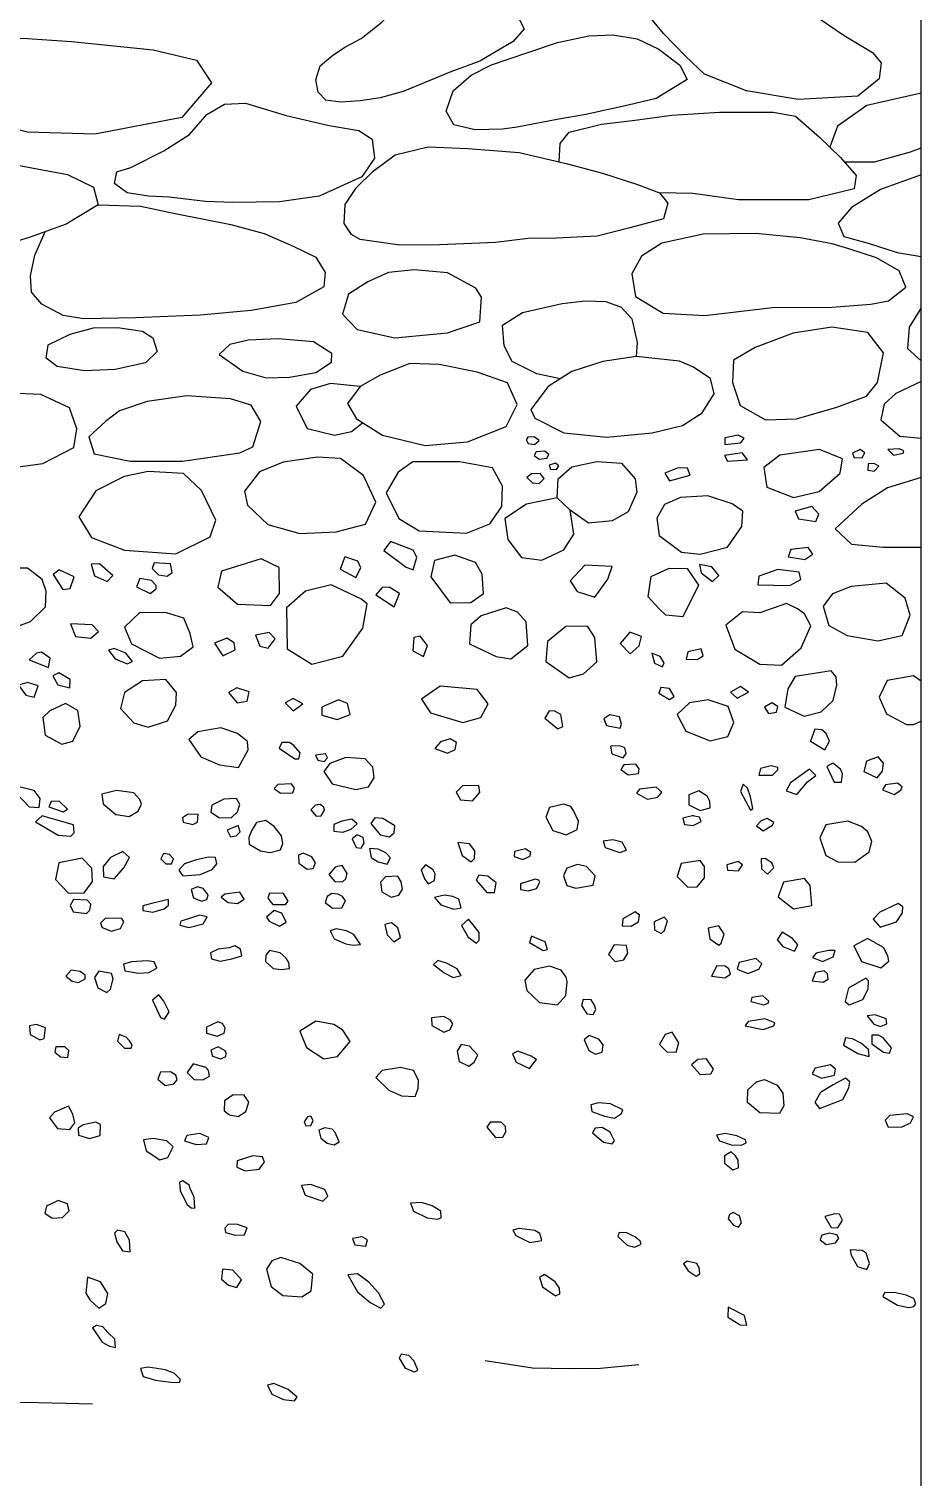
# Model space of a CAD drawing. Header units: millimetres. Extents: x 39 to 1913, y -1214 to 273.
# Drawn here: x 1506 to 1537.4, y 153.3 to 204.4 of the extents above; entities that cross this region are included whole.
import ezdxf

# ---------------------------------------------------------------- set-up
doc = ezdxf.new("R2010")
doc.units = ezdxf.units.MM

msp = doc.modelspace()

# ---------------------------------------------------------------- linework, layer by layer
at = {"color": 252}
for points in [[(1462.43, 262.8), (1462.43, 37.8), (1537.43, 37.8), (1537.43, 262.8)], [(1531.241, 205.999), (1532.144, 205.715), (1533.582, 204.946), (1534.719, 204.177), (1535.722, 203.575), (1536.023, 203.207), (1535.956, 202.639), (1535.204, 202.037), (1533.097, 201.92), (1531.274, 202.221), (1529.786, 202.806), (1529.117, 203.441), (1528.348, 204.244), (1527.73, 204.979), (1527.412, 205.681), (1527.763, 206.149), (1528.716, 206.3), (1529.987, 206.099), (1530.539, 206.032), (1531.241, 205.999)], [(1517.675, 204.065), (1518.405, 204.638), (1519.228, 205.441), (1520.177, 205.743), (1521.668, 205.503), (1522.512, 205.295), (1523.148, 204.961), (1523.429, 204.409), (1523.043, 203.961), (1521.866, 203.263), (1520.844, 202.888), (1519.896, 202.502), (1519.155, 202.2), (1518.342, 201.971), (1517.644, 201.867), (1516.956, 201.825), (1516.435, 201.898), (1516.154, 202.179), (1516.081, 202.607), (1516.226, 203.107), (1516.675, 203.482), (1517.123, 203.773), (1517.675, 204.065)], [(1503.324, 203.751), (1505.732, 204.083), (1507.46, 203.967), (1510.334, 203.668), (1511.862, 203.303), (1512.394, 202.506), (1511.347, 201.277), (1508.274, 200.696), (1505.899, 200.762), (1504.038, 201.227), (1502.643, 201.974), (1502.294, 202.738), (1502.46, 203.369), (1503.324, 203.751)], [(1522.663, 200.868), (1521.694, 200.851), (1520.941, 201.018), (1520.674, 201.503), (1520.925, 202.221), (1521.56, 202.773), (1522.279, 203.141), (1523.516, 203.558), (1524.603, 203.926), (1525.707, 204.16), (1526.559, 204.194), (1527.412, 204.06), (1528.181, 203.692), (1528.917, 203.124), (1529.184, 202.622), (1528.081, 201.954), (1527.094, 201.72), (1525.606, 201.386), (1524.653, 201.219), (1523.182, 200.934), (1522.663, 200.868)], [(1509.551, 199.518), (1510.717, 200.101), (1511.617, 200.684), (1512.233, 201.383), (1512.849, 201.749), (1513.598, 201.782), (1515.031, 201.349), (1516.546, 201), (1517.596, 200.817), (1518.062, 200.517), (1518.145, 199.851), (1517.696, 199.185), (1516.197, 198.503), (1514.798, 198.303), (1513.149, 198.286), (1512.183, 198.319), (1510.9, 198.469), (1510.168, 198.503), (1509.418, 198.619), (1508.968, 198.952), (1509.052, 199.368), (1509.551, 199.518)], [(1537.43, 202.136), (1535.523, 201.7), (1534.482, 200.978), (1534.213, 200.232)], [(1524.663, 199.72), (1524.696, 200.358), (1525.015, 200.76), (1526.156, 201.046), (1527.247, 201.18), (1528.641, 201.364), (1530.319, 201.465), (1532.216, 201.465), (1533.005, 201.331), (1533.844, 200.592), (1534.583, 199.871), (1535.137, 199.233), (1535.07, 198.763), (1533.475, 198.378), (1530.991, 198.378), (1529.379, 198.596), (1528.198, 198.628)], [(1518.873, 199.969), (1520.038, 200.249), (1521.443, 200.182), (1523.249, 200.049), (1524.904, 199.664), (1526.191, 199.313), (1527.429, 198.912), (1528.198, 198.628), (1528.499, 198.26), (1528.348, 197.709), (1527.161, 197.391), (1526.008, 197.09), (1524.57, 197.023), (1523.566, 197.007), (1522.413, 196.873), (1520.44, 196.789), (1519.035, 196.773), (1517.647, 196.973), (1517.33, 197.157), (1517.079, 197.541), (1517.112, 198.21), (1517.514, 198.812), (1518.099, 199.384), (1518.873, 199.969)], [(1534.712, 199.722), (1535.784, 199.721), (1537.057, 200.068), (1537.43, 200.205)], [(1503.867, 196.573), (1502.368, 196.557), (1501.602, 196.69), (1501.502, 197.339), (1501.802, 198.371), (1502.784, 199.354), (1503.867, 199.72), (1505.366, 199.637), (1507.314, 199.27), (1508.23, 198.821), (1508.397, 198.205), (1507.264, 197.522), (1505.999, 197.056), (1504.733, 196.673), (1503.867, 196.573)], [(1537.43, 199.258), (1535.995, 198.743), (1534.974, 198.102), (1534.501, 197.555), (1534.701, 197.082), (1535.563, 196.85), (1536.584, 196.514), (1537.43, 196.377)], [(1508.397, 198.205), (1509.896, 198.155), (1511.112, 197.889), (1513.077, 197.506), (1514.259, 197.189), (1515.275, 196.74), (1516.075, 196.357), (1516.408, 195.808), (1516.358, 195.308), (1515.375, 194.759), (1513.793, 194.476), (1511.994, 194.309), (1509.713, 194.209), (1507.897, 194.176), (1507.165, 194.293), (1506.415, 194.692), (1506.049, 195.125), (1506.015, 195.691), (1506.165, 196.424), (1506.532, 197.253)], [(1534.294, 196.827), (1533.167, 197.037), (1531.598, 197.185), (1529.744, 197.164), (1528.28, 196.848), (1527.564, 196.385), (1527.226, 195.763), (1527.353, 194.963), (1528.332, 194.384), (1529.797, 194.3), (1532.188, 194.574), (1534.284, 194.595), (1535.653, 194.7), (1536.285, 194.816), (1536.896, 195.3), (1536.654, 195.869), (1535.864, 196.332), (1534.884, 196.648), (1534.294, 196.827)], [(1520.723, 195.803), (1519.546, 195.91), (1518.637, 195.814), (1517.909, 195.482), (1517.235, 195.054), (1517.021, 194.349), (1517.535, 193.803), (1518.861, 193.504), (1520.723, 193.685), (1521.868, 194.07), (1521.922, 194.948), (1521.718, 195.258), (1520.723, 195.803)], [(1524.698, 192.058), (1523.874, 192.24), (1523.007, 192.668), (1522.718, 193.224), (1522.665, 193.951), (1523.371, 194.4), (1524.772, 194.721), (1525.575, 194.818), (1526.313, 194.786), (1526.848, 194.593), (1527.223, 194.176), (1527.415, 193.342), (1527.383, 192.85)], [(1537.43, 194.561), (1537.009, 193.889), (1536.958, 193.13), (1537.43, 192.699)], [(1506.631, 193.258), (1507.414, 193.641), (1508.23, 193.857), (1509.08, 193.874), (1509.962, 193.741), (1510.329, 193.508), (1510.479, 193.025), (1510.062, 192.625), (1508.996, 192.392), (1507.914, 192.342), (1506.948, 192.492), (1506.565, 192.792), (1506.631, 193.258)], [(1535.552, 193.692), (1534.285, 193.88), (1532.916, 193.675), (1531.58, 193.162), (1530.81, 192.717), (1530.776, 191.93), (1531.05, 191.125), (1531.94, 190.612), (1533.035, 190.646), (1534.456, 191.057), (1535.5, 191.451), (1535.894, 191.93), (1536.1, 192.974), (1535.552, 193.692)], [(1515.994, 193.365), (1514.753, 193.472), (1513.693, 193.429), (1513.041, 193.268), (1512.666, 192.915), (1513.501, 192.327), (1514.325, 192.092), (1515.149, 192.124), (1516.079, 192.284), (1516.625, 192.648), (1516.636, 192.958), (1515.994, 193.365)], [(1521.772, 192.295), (1520.424, 192.573), (1519.396, 192.605), (1518.348, 192.188), (1517.642, 191.792), (1517.192, 191.193), (1517.513, 190.648), (1518.433, 190.07), (1519.931, 189.707), (1521.429, 189.835), (1522.788, 190.38), (1523.184, 191.151), (1522.842, 191.921), (1521.772, 192.295)], [(1528.913, 192.689), (1527.383, 192.85), (1526.206, 192.678), (1525.115, 192.326), (1524.28, 191.791), (1523.66, 190.978), (1523.799, 190.678), (1524.826, 190.154), (1526.345, 190.005), (1527.94, 190.154), (1529.01, 190.411), (1529.705, 190.86), (1530.133, 191.534), (1530.005, 192.069), (1529.384, 192.486), (1528.913, 192.689)], [(1506.38, 191.515), (1504.739, 191.583), (1503.286, 191.378), (1502.294, 191.071), (1501.474, 190.678), (1500.995, 190.045), (1501.525, 189.43), (1502.79, 189.037), (1504.619, 188.832), (1506.449, 189.071), (1507.543, 189.635), (1507.645, 190.302), (1507.389, 191.036), (1506.38, 191.515)], [(1517.642, 191.792), (1516.593, 191.899), (1515.887, 191.685), (1515.384, 191.097), (1515.769, 190.316), (1516.732, 190.07), (1517.331, 190.209), (1517.728, 190.513)], [(1537.43, 191.974), (1536.544, 191.543), (1536.13, 191.164), (1536.009, 190.612), (1536.682, 190.043), (1537.43, 189.974)], [(1513.065, 191.361), (1511.526, 191.464), (1510.124, 191.259), (1509.15, 190.934), (1508.654, 190.558), (1508.073, 190.011), (1508.261, 189.413), (1509.526, 189.157), (1511.372, 189.157), (1513.39, 189.447), (1513.851, 189.669), (1514.142, 190.558), (1513.8, 191.139), (1513.065, 191.361)], [(1530.981, 190.073), (1530.508, 189.976), (1530.508, 189.751), (1531.067, 189.804), (1531.185, 189.966), (1530.981, 190.073)], [(1523.783, 190.013), (1523.556, 190.001), (1523.502, 189.913), (1523.569, 189.783), (1523.796, 189.749), (1523.951, 189.892), (1523.783, 190.013)], [(1524.156, 189.514), (1523.846, 189.485), (1523.779, 189.359), (1523.951, 189.233), (1524.228, 189.263), (1524.299, 189.393), (1524.156, 189.514)], [(1533.842, 189.568), (1532.444, 189.364), (1531.884, 188.934), (1531.992, 188.235), (1532.928, 187.88), (1533.831, 188.084), (1534.573, 188.729), (1534.659, 189.235), (1533.842, 189.568)], [(1535.277, 189.569), (1535.007, 189.442), (1535.07, 189.278), (1535.348, 189.291), (1535.445, 189.447), (1535.277, 189.569)], [(1536.659, 189.594), (1536.263, 189.565), (1536.461, 189.375), (1536.798, 189.438), (1536.819, 189.522), (1536.659, 189.594)], [(1517.759, 188.648), (1516.946, 189.247), (1516.133, 189.3), (1514.924, 189.118), (1514.089, 188.787), (1513.565, 188.102), (1513.661, 187.6), (1514.378, 186.926), (1515.512, 186.605), (1516.796, 186.669), (1517.834, 186.936), (1518.198, 187.707), (1517.759, 188.648)], [(1522.307, 188.926), (1521.151, 189.14), (1519.503, 189.129), (1518.979, 188.765), (1518.562, 188.038), (1519, 187.14), (1519.717, 186.701), (1521.397, 186.616), (1522.221, 186.947), (1522.638, 187.557), (1522.66, 188.273), (1522.307, 188.926)], [(1524.534, 189.082), (1524.308, 189.019), (1524.354, 188.881), (1524.572, 188.864), (1524.652, 188.994), (1524.534, 189.082)], [(1524.591, 187.865), (1524.623, 188.529), (1525.104, 188.956), (1525.992, 189.149), (1526.859, 189.085), (1527.34, 188.539), (1527.405, 188.069), (1527.094, 187.373), (1526.538, 187.053), (1525.693, 186.967), (1525.051, 187.427)], [(1531.121, 189.45), (1530.497, 189.353), (1530.604, 189.159), (1531.304, 189.202), (1531.121, 189.45)], [(1535.774, 189.072), (1535.559, 189.068), (1535.555, 188.84), (1535.778, 188.802), (1535.942, 188.983), (1535.774, 189.072)], [(1511.403, 188.721), (1510.156, 188.797), (1509.31, 188.613), (1508.313, 188.114), (1507.717, 187.193), (1508.161, 186.467), (1509.321, 186.023), (1511.143, 185.893), (1512.346, 186.489), (1512.552, 187.074), (1512.042, 188.125), (1511.403, 188.721)], [(1523.989, 188.721), (1523.691, 188.713), (1523.523, 188.587), (1523.716, 188.398), (1523.951, 188.373), (1524.131, 188.541), (1523.989, 188.721)], [(1528.862, 188.923), (1528.389, 188.74), (1528.55, 188.46), (1529.282, 188.665), (1529.185, 188.912), (1528.862, 188.923)], [(1537.43, 188.577), (1536.25, 188.215), (1535.336, 187.645), (1534.404, 186.766), (1534.974, 186.231), (1536.095, 186.128), (1537.43, 186.128)], [(1524.591, 187.865), (1523.51, 187.641), (1522.74, 187.138), (1522.847, 186.389), (1523.339, 185.758), (1524.056, 185.662), (1524.826, 186.026), (1525.179, 186.582), (1525.051, 187.427), (1524.591, 187.865)], [(1530.763, 187.655), (1529.91, 187.935), (1528.938, 187.881), (1528.377, 187.633), (1528.107, 187.147), (1528.193, 186.532), (1528.981, 185.949), (1529.64, 185.874), (1530.601, 186.122), (1531.109, 186.856), (1531.141, 187.396), (1530.763, 187.655)], [(1533.581, 187.557), (1532.987, 187.396), (1533.106, 187.126), (1533.722, 187.029), (1533.819, 187.288), (1533.581, 187.557)], [(1519.516, 186.021), (1518.713, 186.325), (1518.474, 186.01), (1519.266, 185.424), (1519.516, 185.326), (1519.635, 185.771), (1519.516, 186.021)], [(1533.452, 186.111), (1532.836, 186.046), (1532.739, 185.787), (1533.333, 185.69), (1533.614, 185.874), (1533.452, 186.111)], [(1508.443, 185.535), (1508.151, 185.524), (1508.27, 185.113), (1508.714, 184.918), (1508.92, 185.123), (1508.443, 185.535)], [(1510.947, 185.535), (1510.373, 185.568), (1510.297, 185.373), (1510.525, 185.145), (1510.828, 185.102), (1511.012, 185.232), (1510.947, 185.535)], [(1514.794, 184.491), (1514.783, 185.402), (1514.143, 185.717), (1512.743, 185.283), (1512.623, 184.719), (1513.318, 184.111), (1514.479, 184.068), (1514.794, 184.491)], [(1517.106, 185.782), (1516.932, 185.348), (1517.486, 185.055), (1517.66, 185.391), (1517.562, 185.63), (1517.106, 185.782)], [(1521.709, 185.578), (1520.986, 185.837), (1520.262, 185.654), (1520.133, 185.082), (1520.813, 184.164), (1521.547, 184.175), (1521.99, 184.488), (1521.947, 185.168), (1521.709, 185.578)], [(1526.536, 185.438), (1525.564, 185.492), (1525.046, 184.942), (1525.294, 184.564), (1525.921, 184.359), (1526.385, 184.995), (1526.536, 185.438)], [(1530.05, 185.431), (1529.618, 185.517), (1529.672, 185.215), (1530.072, 184.913), (1530.299, 185.129), (1530.05, 185.431)], [(1505.907, 185.384), (1504.497, 185.384), (1503.944, 185.156), (1503.305, 184.69), (1503.218, 184.257), (1503.413, 183.39), (1504.053, 183.086), (1504.779, 183.054), (1506.004, 183.498), (1506.535, 184.018), (1506.557, 184.571), (1506.416, 184.983), (1505.907, 185.384)], [(1507.023, 185.319), (1506.806, 185.156), (1507.153, 184.625), (1507.413, 184.668), (1507.554, 185.08), (1507.023, 185.319)], [(1510.275, 184.95), (1509.863, 185.015), (1509.755, 184.723), (1510.232, 184.484), (1510.449, 184.658), (1510.438, 184.777), (1510.275, 184.95)], [(1528.182, 183.963), (1527.804, 184.373), (1527.912, 185.086), (1528.539, 185.388), (1529.176, 185.366), (1529.575, 184.783), (1529.025, 183.672), (1528.42, 183.726), (1528.182, 183.963)], [(1533.128, 185.237), (1532.372, 185.334), (1531.703, 185.107), (1531.67, 184.794), (1532.804, 184.773), (1533.193, 184.978), (1533.128, 185.237)], [(1517.692, 184.294), (1516.623, 184.801), (1515.716, 184.575), (1515.047, 183.981), (1515.068, 182.534), (1515.932, 181.995), (1517.034, 182.275), (1517.736, 183.268), (1517.887, 184.121), (1517.668, 184.305)], [(1518.42, 184.697), (1518.192, 184.437), (1518.843, 184.024), (1519.027, 184.491), (1518.669, 184.708), (1518.42, 184.697)], [(1536.195, 184.859), (1534.964, 184.74), (1534.305, 184.481), (1533.981, 184.039), (1534.175, 183.359), (1534.823, 183.013), (1535.903, 182.819), (1536.767, 183.013), (1537.048, 183.726), (1536.875, 184.33), (1536.195, 184.859)], [(1522.789, 183.981), (1521.914, 183.7), (1521.547, 183.387), (1521.504, 182.718), (1522.444, 182.265), (1522.962, 182.189), (1523.556, 182.653), (1523.502, 183.495), (1523.189, 183.83), (1522.789, 183.981)], [(1532.684, 184.138), (1531.745, 183.811), (1531.126, 183.84), (1530.547, 183.37), (1530.862, 182.529), (1531.745, 182.002), (1532.506, 181.962), (1533.205, 182.569), (1533.538, 183.353), (1533.314, 183.777), (1533.074, 183.949), (1532.684, 184.138)], [(1508.188, 183.388), (1507.425, 183.422), (1507.599, 182.972), (1508.136, 182.92), (1508.414, 183.145), (1508.188, 183.388)], [(1511.414, 183.617), (1510.806, 183.812), (1509.863, 183.823), (1509.332, 183.303), (1509.571, 182.718), (1510.557, 182.209), (1511.305, 182.284), (1511.75, 182.609), (1511.641, 183.075), (1511.414, 183.617)], [(1512.938, 182.917), (1512.504, 182.733), (1512.797, 182.288), (1513.231, 182.505), (1513.198, 182.755), (1512.938, 182.917)], [(1514.425, 183.113), (1513.947, 183.015), (1514.099, 182.635), (1514.392, 182.559), (1514.642, 182.896), (1514.425, 183.113)], [(1519.538, 182.939), (1519.494, 182.462), (1519.874, 182.266), (1520.015, 182.657), (1519.755, 182.983), (1519.538, 182.939)], [(1525.661, 183.333), (1524.895, 183.322), (1524.247, 182.794), (1524.193, 182.092), (1525.013, 181.52), (1525.521, 181.66), (1525.996, 182.081), (1525.921, 182.934), (1525.661, 183.333)], [(1527.152, 183.128), (1526.817, 182.729), (1527.162, 182.362), (1527.486, 182.642), (1527.562, 182.977), (1527.152, 183.128)], [(1506.221, 182.382), (1505.961, 182.154), (1506.644, 181.883), (1506.698, 182.209), (1506.394, 182.425), (1506.221, 182.382)], [(1509.376, 182.382), (1508.964, 182.544), (1508.758, 182.49), (1508.996, 182.187), (1509.419, 182.013), (1509.603, 182.089), (1509.376, 182.382)], [(1528.221, 182.265), (1527.929, 182.383), (1528.026, 182.027), (1528.307, 181.908), (1528.372, 182.049), (1528.221, 182.265)], [(1529.678, 182.534), (1529.203, 182.427), (1529.138, 182.178), (1529.527, 182.157), (1529.743, 182.286), (1529.678, 182.534)], [(1505.917, 181.352), (1505.592, 181.255), (1505.842, 180.908), (1506.134, 180.832), (1506.275, 181.233), (1505.917, 181.352)], [(1507.012, 181.688), (1506.795, 181.591), (1506.98, 181.266), (1507.403, 181.157), (1507.413, 181.461), (1507.012, 181.688)], [(1510.785, 181.461), (1509.961, 181.407), (1509.321, 180.995), (1509.191, 180.431), (1509.657, 179.922), (1510.167, 179.77), (1510.839, 179.998), (1511.132, 180.551), (1511.164, 180.995), (1510.785, 181.461)], [(1534.254, 181.757), (1532.993, 181.567), (1532.729, 181.127), (1532.626, 180.482), (1533.301, 180.16), (1533.902, 180.321), (1534.327, 180.717), (1534.459, 181.259), (1534.43, 181.552), (1534.254, 181.757)], [(1537.43, 181.398), (1537.161, 181.591), (1536.234, 181.417), (1535.95, 180.83), (1536.216, 180.242), (1536.922, 179.866), (1537.161, 179.866), (1537.43, 179.986)], [(1513.285, 181.16), (1512.992, 180.997), (1513.296, 180.628), (1513.654, 180.693), (1513.73, 181.019), (1513.285, 181.16)], [(1521.774, 181.105), (1520.46, 181.225), (1519.809, 180.758), (1520.124, 180.281), (1521.264, 179.934), (1521.904, 180.118), (1522.154, 180.595), (1521.774, 181.105)], [(1528.555, 181.142), (1528.253, 181.174), (1528.177, 180.969), (1528.555, 180.753), (1528.717, 180.851), (1528.555, 181.142)], [(1531.055, 181.205), (1530.704, 181.015), (1530.938, 180.796), (1531.348, 181.015), (1531.348, 181.015), (1531.055, 181.205)], [(1507.684, 180.366), (1507.24, 180.605), (1506.687, 180.355), (1506.449, 180.117), (1506.524, 179.489), (1507.11, 179.174), (1507.5, 179.283), (1507.76, 179.814), (1507.684, 180.366)], [(1515.272, 180.791), (1514.99, 180.628), (1515.283, 180.346), (1515.619, 180.595), (1515.619, 180.595), (1515.272, 180.791)], [(1516.878, 180.736), (1516.292, 180.476), (1516.292, 180.194), (1516.824, 180.042), (1517.291, 180.226), (1517.193, 180.606), (1516.878, 180.736)], [(1524.723, 180.227), (1524.515, 180.336), (1524.307, 180.354), (1524.153, 180.092), (1524.615, 179.721), (1524.796, 179.793), (1524.723, 180.227)], [(1530.628, 180.505), (1529.916, 180.743), (1529.257, 180.635), (1528.825, 180.225), (1529.128, 179.631), (1529.991, 179.296), (1530.618, 179.447), (1530.823, 179.944), (1530.628, 180.505)], [(1532.169, 180.637), (1531.902, 180.481), (1532.049, 180.252), (1532.334, 180.307), (1532.38, 180.499), (1532.169, 180.637)], [(1526.786, 180.137), (1526.451, 180.209), (1526.234, 180.073), (1526.334, 179.829), (1526.813, 179.739), (1526.858, 179.875), (1526.786, 180.137)], [(1513.309, 179.555), (1512.726, 179.754), (1511.915, 179.612), (1511.602, 179.342), (1512.015, 178.73), (1512.683, 178.446), (1513.352, 178.346), (1513.694, 178.972), (1513.665, 179.271), (1513.309, 179.555)], [(1520.816, 179.363), (1520.473, 179.256), (1520.281, 179.025), (1520.726, 178.862), (1520.996, 178.986), (1521.041, 179.239), (1520.816, 179.363)], [(1533.68, 179.703), (1533.532, 179.281), (1534.04, 178.978), (1534.206, 179.286), (1534.08, 179.555), (1533.926, 179.675), (1533.68, 179.703)], [(1515.296, 179.124), (1515.145, 179.231), (1514.878, 179.239), (1514.789, 179.035), (1515.332, 178.652), (1515.483, 178.661), (1515.519, 178.866), (1515.296, 179.124)], [(1516.418, 178.839), (1516.071, 178.785), (1516.142, 178.607), (1516.374, 178.563), (1516.489, 178.688), (1516.418, 178.839)], [(1526.802, 179.12), (1526.479, 179.109), (1526.519, 178.837), (1526.926, 178.69), (1527.028, 178.843), (1526.983, 179.041), (1526.802, 179.12)], [(1517.816, 178.652), (1517.139, 178.705), (1516.57, 178.492), (1516.365, 178.216), (1516.659, 177.771), (1517.487, 177.575), (1517.932, 177.673), (1518.137, 177.993), (1518.092, 178.358), (1517.816, 178.652)], [(1527.373, 178.475), (1526.949, 178.441), (1526.836, 178.277), (1527.102, 178.09), (1527.458, 178.141), (1527.487, 178.305), (1527.373, 178.475)], [(1532.138, 178.412), (1531.761, 178.321), (1531.704, 178.081), (1532.184, 178.081), (1532.372, 178.275), (1532.372, 178.355), (1532.138, 178.412)], [(1533.498, 178.292), (1532.823, 177.807), (1532.675, 177.533), (1533.052, 177.401), (1533.429, 177.841), (1533.72, 178.07), (1533.498, 178.292)], [(1534.315, 178.509), (1534.109, 178.39), (1534.366, 177.836), (1534.629, 177.83), (1534.663, 178.133), (1534.583, 178.298), (1534.315, 178.509)], [(1535.914, 178.73), (1535.508, 178.576), (1535.411, 178.205), (1535.886, 177.988), (1536.074, 178.222), (1536.103, 178.508), (1535.914, 178.73)], [(1515.216, 177.771), (1514.735, 177.753), (1514.61, 177.61), (1514.833, 177.45), (1515.269, 177.459), (1515.323, 177.619), (1515.216, 177.771)], [(1536.605, 177.799), (1536.171, 177.737), (1536.074, 177.559), (1536.485, 177.405), (1536.714, 177.554), (1536.76, 177.674), (1536.605, 177.799)], [(1506.139, 177.535), (1505.6, 177.672), (1505.523, 177.424), (1505.968, 176.97), (1506.319, 176.936), (1506.345, 177.261), (1506.139, 177.535)], [(1509.658, 177.458), (1509.042, 177.544), (1508.528, 177.407), (1508.571, 177.065), (1509.025, 176.697), (1509.496, 176.628), (1509.812, 176.816), (1509.924, 177.056), (1509.864, 177.227), (1509.658, 177.458)], [(1513.275, 177.263), (1512.829, 177.237), (1512.402, 177.023), (1512.375, 176.774), (1512.678, 176.578), (1513.105, 176.587), (1513.31, 176.791), (1513.399, 177.05), (1513.275, 177.263)], [(1521.824, 177.713), (1521.25, 177.708), (1521.025, 177.477), (1521.182, 177.212), (1521.605, 177.173), (1521.858, 177.466), (1521.824, 177.713)], [(1528.087, 177.654), (1527.498, 177.586), (1527.385, 177.445), (1527.775, 177.235), (1528.143, 177.309), (1528.285, 177.479), (1528.087, 177.654)], [(1529.883, 177.342), (1529.595, 177.523), (1529.232, 177.393), (1529.238, 177.03), (1529.634, 176.838), (1529.985, 176.934), (1529.98, 177.166), (1529.883, 177.342)], [(1531.155, 177.761), (1531.064, 177.51), (1531.412, 176.847), (1531.498, 176.91), (1531.412, 177.316), (1531.304, 177.619), (1531.155, 177.761)], [(1507.021, 177.167), (1506.738, 177.15), (1506.653, 176.97), (1507.167, 176.791), (1507.312, 176.885), (1507.021, 177.167)], [(1516.226, 177.046), (1516.064, 177.018), (1515.901, 176.861), (1516.086, 176.636), (1516.26, 176.642), (1516.384, 176.844), (1516.356, 176.956), (1516.226, 177.046)], [(1525.075, 176.978), (1524.822, 177.057), (1524.317, 176.939), (1524.193, 176.602), (1524.435, 176.131), (1524.906, 175.973), (1525.3, 176.164), (1525.35, 176.456), (1525.165, 176.838), (1525.075, 176.978)], [(1507.526, 176.328), (1506.738, 176.551), (1506.422, 176.645), (1506.182, 176.431), (1506.987, 175.96), (1507.432, 175.926), (1507.552, 176.046), (1507.526, 176.328)], [(1511.921, 176.702), (1511.547, 176.694), (1511.378, 176.578), (1511.396, 176.426), (1511.734, 176.337), (1511.903, 176.418), (1511.921, 176.702), (1511.921, 176.702)], [(1513.337, 176.31), (1512.945, 176.141), (1513.07, 175.909), (1513.266, 175.936), (1513.408, 176.087), (1513.337, 176.31)], [(1514.61, 176.274), (1514.317, 176.488), (1513.987, 176.408), (1513.809, 176.123), (1513.711, 175.883), (1513.729, 175.642), (1514.121, 175.411), (1514.468, 175.348), (1514.833, 175.446), (1514.913, 175.669), (1514.869, 175.945), (1514.61, 176.274)], [(1517.35, 176.524), (1516.99, 176.457), (1516.715, 176.339), (1516.715, 176.109), (1517.03, 176.075), (1517.322, 176.182), (1517.541, 176.367), (1517.35, 176.524)], [(1518.861, 176.294), (1518.445, 176.558), (1518.159, 176.58), (1518.018, 176.372), (1518.344, 175.979), (1518.681, 175.901), (1518.839, 176.047), (1518.861, 176.294)], [(1529.419, 176.657), (1529.023, 176.561), (1529.085, 176.34), (1529.391, 176.306), (1529.668, 176.447), (1529.617, 176.595), (1529.364, 176.644)], [(1532.006, 176.554), (1531.789, 176.474), (1531.629, 176.292), (1531.863, 176.12), (1532.195, 176.32), (1532.24, 176.406), (1532.006, 176.554)], [(1535.326, 176.269), (1534.846, 176.463), (1534.074, 176.332), (1533.857, 175.875), (1534.074, 175.246), (1534.491, 175.029), (1535.091, 175.012), (1535.6, 175.378), (1535.697, 175.743), (1535.554, 176.086), (1535.326, 176.269)], [(1517.535, 175.979), (1517.361, 175.839), (1517.502, 175.53), (1517.681, 175.508), (1517.782, 175.687), (1517.743, 175.878), (1517.535, 175.979)], [(1526.883, 175.717), (1526.555, 175.802), (1526.215, 175.757), (1526.283, 175.525), (1526.804, 175.35), (1527.041, 175.434), (1526.883, 175.717)], [(1509.264, 175.387), (1508.828, 175.182), (1508.571, 174.856), (1508.588, 174.497), (1508.956, 174.42), (1509.307, 174.813), (1509.504, 175.182), (1509.264, 175.387)], [(1510.91, 175.281), (1510.698, 175.32), (1510.609, 175.125), (1510.782, 174.953), (1510.988, 174.958), (1511.055, 175.125), (1510.91, 175.281)], [(1515.94, 175.205), (1515.631, 175.328), (1515.468, 175.255), (1515.479, 174.974), (1515.777, 174.761), (1515.979, 174.789), (1516.069, 174.991), (1515.94, 175.205)], [(1518.541, 175.345), (1518.271, 175.468), (1517.968, 175.496), (1518.024, 175.176), (1518.282, 175.03), (1518.597, 174.941), (1518.709, 175.171), (1518.541, 175.345)], [(1521.686, 175.407), (1521.501, 175.659), (1521.085, 175.704), (1521.243, 175.244), (1521.552, 175.019), (1521.675, 175.143), (1521.686, 175.407)], [(1523.48, 175.485), (1523.086, 175.389), (1523.07, 175.215), (1523.384, 175.103), (1523.626, 175.221), (1523.665, 175.35), (1523.48, 175.485)], [(1507.834, 175.156), (1507.012, 174.993), (1506.893, 174.403), (1507.355, 173.923), (1507.903, 173.932), (1508.194, 174.326), (1508.177, 174.796), (1507.834, 175.156)], [(1512.295, 175.188), (1511.868, 175.099), (1511.44, 174.957), (1511.244, 174.725), (1511.387, 174.53), (1512.001, 174.574), (1512.42, 174.752), (1512.589, 174.948), (1512.535, 175.179), (1512.295, 175.188)], [(1517.001, 174.896), (1516.755, 174.84), (1516.531, 174.583), (1516.749, 174.331), (1517.012, 174.315), (1517.141, 174.421), (1517.18, 174.617), (1517.001, 174.896)], [(1520.22, 174.744), (1519.945, 174.924), (1519.788, 174.738), (1519.911, 174.43), (1520.046, 174.244), (1520.265, 174.368), (1520.288, 174.598), (1520.22, 174.744)], [(1525.625, 174.856), (1525.305, 174.935), (1524.929, 174.805), (1524.811, 174.53), (1524.929, 174.193), (1525.255, 174.092), (1525.867, 174.205), (1525.934, 174.536), (1525.625, 174.856)], [(1529.64, 175.071), (1528.972, 174.969), (1528.825, 174.505), (1529.205, 174.126), (1529.527, 174.137), (1529.788, 174.459), (1529.788, 174.861), (1529.64, 175.071)], [(1530.977, 175.037), (1530.58, 174.923), (1530.597, 174.731), (1530.988, 174.703), (1531.135, 174.923), (1530.977, 175.037)], [(1531.932, 175.144), (1531.795, 175.132), (1531.806, 174.772), (1532.017, 174.59), (1532.235, 174.807), (1532.16, 174.984), (1531.932, 175.144)], [(1518.965, 174.516), (1518.54, 174.499), (1518.355, 174.309), (1518.405, 173.968), (1518.73, 173.772), (1519.01, 173.85), (1519.138, 174.063), (1519.093, 174.315), (1518.965, 174.516)], [(1522.435, 174.289), (1522.143, 174.513), (1521.828, 174.558), (1521.733, 174.373), (1522.115, 173.946), (1522.379, 173.941), (1522.407, 174.075), (1522.435, 174.289)], [(1523.811, 174.407), (1523.3, 174.249), (1523.3, 174.047), (1523.575, 173.997), (1523.867, 174.087), (1523.985, 174.311), (1523.946, 174.379), (1523.811, 174.407)], [(1533.323, 174.434), (1532.581, 174.303), (1532.387, 173.784), (1532.935, 173.367), (1533.574, 173.487), (1533.517, 174.189), (1533.323, 174.434)], [(1508.014, 173.675), (1507.526, 173.701), (1507.406, 173.487), (1507.518, 173.256), (1507.989, 173.196), (1508.108, 173.324), (1508.134, 173.53), (1508.014, 173.675)], [(1510.883, 173.69), (1510.324, 173.572), (1509.978, 173.472), (1509.972, 173.31), (1510.33, 173.249), (1510.721, 173.371), (1510.883, 173.5), (1510.883, 173.69)], [(1512.107, 174.081), (1511.905, 174.137), (1511.682, 174.053), (1511.755, 173.751), (1512.04, 173.634), (1512.235, 173.695), (1512.274, 173.863), (1512.107, 174.081)], [(1513.397, 173.952), (1512.872, 173.885), (1512.732, 173.779), (1512.984, 173.584), (1513.319, 173.556), (1513.554, 173.707), (1513.397, 173.952)], [(1514.934, 173.902), (1514.442, 173.924), (1514.381, 173.74), (1514.565, 173.522), (1515.001, 173.517), (1515.096, 173.64), (1514.934, 173.902)], [(1516.855, 173.884), (1516.637, 173.912), (1516.475, 173.806), (1516.408, 173.588), (1516.665, 173.392), (1516.99, 173.403), (1517.124, 173.643), (1517.023, 173.806), (1516.855, 173.884)], [(1520.907, 173.8), (1520.62, 173.851), (1520.267, 173.767), (1520.491, 173.508), (1520.946, 173.357), (1521.205, 173.402), (1521.126, 173.705), (1520.907, 173.8)], [(1514.878, 173.215), (1514.604, 173.304), (1514.342, 173.075), (1514.431, 172.936), (1514.8, 172.757), (1515.035, 172.897), (1514.878, 173.215)], [(1527.341, 173.258), (1526.911, 173.015), (1526.889, 172.771), (1527.206, 172.754), (1527.46, 172.913), (1527.5, 173.139), (1527.341, 173.258)], [(1536.618, 173.554), (1535.979, 173.252), (1535.746, 173.007), (1535.991, 172.717), (1536.561, 172.91), (1536.772, 173.224), (1536.789, 173.435), (1536.618, 173.554)], [(1509.23, 173.025), (1508.656, 173.042), (1508.477, 172.862), (1508.537, 172.708), (1508.862, 172.579), (1509.187, 172.674), (1509.307, 172.905), (1509.23, 173.025)], [(1511.973, 173.142), (1511.587, 173.014), (1511.313, 172.93), (1511.274, 172.785), (1511.598, 172.712), (1512.107, 172.841), (1512.241, 173.081), (1511.973, 173.142)], [(1517.421, 172.458), (1517.163, 172.586), (1516.799, 172.665), (1516.587, 172.592), (1516.727, 172.312), (1517.135, 172.128), (1517.393, 172.089), (1517.65, 172.111), (1517.421, 172.458)], [(1518.97, 172.693), (1518.741, 172.872), (1518.506, 172.816), (1518.59, 172.452), (1518.825, 172.2), (1519.066, 172.351), (1518.97, 172.693)], [(1521.632, 172.806), (1521.469, 173.003), (1521.221, 172.778), (1521.452, 172.368), (1521.75, 172.155), (1521.834, 172.256), (1521.839, 172.537), (1521.632, 172.806)], [(1528.372, 173.071), (1528.01, 172.907), (1528.021, 172.63), (1528.264, 172.5), (1528.378, 172.607), (1528.485, 172.947), (1528.372, 173.071)], [(1530.297, 172.771), (1529.917, 172.686), (1529.974, 172.307), (1530.291, 172.086), (1530.382, 172.154), (1530.489, 172.477), (1530.297, 172.771)], [(1524.047, 172.255), (1523.689, 172.401), (1523.611, 172.182), (1524.098, 171.897), (1524.249, 171.936), (1524.165, 172.199), (1524.047, 172.255)], [(1532.891, 172.318), (1532.526, 172.546), (1532.349, 172.278), (1532.555, 172.033), (1532.971, 171.874), (1533.079, 172.102), (1532.891, 172.318)], [(1536.105, 171.999), (1535.541, 172.324), (1535.062, 172.062), (1535.324, 171.503), (1536.008, 171.287), (1536.299, 171.515), (1536.264, 171.714), (1536.105, 171.999)], [(1513.021, 171.994), (1512.629, 171.949), (1512.366, 171.815), (1512.394, 171.597), (1512.702, 171.519), (1513.11, 171.608), (1513.468, 171.709), (1513.418, 171.949), (1513.216, 172.061), (1513.021, 171.994)], [(1515.024, 171.642), (1514.817, 171.815), (1514.442, 171.893), (1514.307, 171.731), (1514.302, 171.507), (1514.576, 171.267), (1514.867, 171.222), (1515.147, 171.256), (1515.119, 171.468), (1515.024, 171.642)], [(1527.041, 172.075), (1526.605, 172.098), (1526.407, 171.758), (1526.639, 171.503), (1526.94, 171.566), (1527.081, 171.803), (1527.041, 172.075)], [(1534.162, 171.897), (1533.734, 171.805), (1533.597, 171.652), (1533.956, 171.503), (1534.333, 171.669), (1534.395, 171.891), (1534.162, 171.897)], [(1507.757, 171.15), (1507.441, 171.201), (1507.261, 170.996), (1507.475, 170.816), (1507.706, 170.765), (1507.937, 170.902), (1507.937, 171.022), (1507.757, 171.15)], [(1508.871, 171.09), (1508.425, 171.167), (1508.271, 170.945), (1508.391, 170.577), (1508.699, 170.414), (1508.828, 170.534), (1508.922, 170.893), (1508.871, 171.09)], [(1510.129, 171.535), (1509.573, 171.501), (1509.29, 171.415), (1509.341, 171.184), (1509.821, 171.099), (1510.189, 171.124), (1510.472, 171.278), (1510.369, 171.501), (1510.129, 171.535)], [(1521.059, 171.254), (1520.69, 171.45), (1520.382, 171.545), (1520.231, 171.399), (1520.601, 171.103), (1520.925, 170.946), (1521.205, 171.019), (1521.059, 171.254)], [(1524.735, 171.198), (1524.321, 171.338), (1523.779, 171.226), (1523.454, 170.846), (1523.516, 170.482), (1523.969, 170.063), (1524.601, 169.984), (1524.892, 170.309), (1524.948, 170.79), (1524.909, 170.952), (1524.735, 171.198)], [(1530.514, 171.346), (1530.23, 171.358), (1530.037, 170.988), (1530.503, 170.937), (1530.702, 171.062), (1530.645, 171.244), (1530.514, 171.346)], [(1531.605, 171.617), (1531.016, 171.475), (1530.948, 171.243), (1531.321, 171.085), (1531.712, 171.243), (1531.814, 171.43), (1531.605, 171.617)], [(1534.008, 171.184), (1533.711, 171.116), (1533.592, 170.826), (1533.974, 170.78), (1534.15, 170.883), (1534.133, 171.071), (1534.008, 171.184)], [(1535.478, 170.926), (1534.869, 170.573), (1534.755, 170.1), (1534.891, 169.98), (1535.382, 170.163), (1535.564, 170.527), (1535.575, 170.829), (1535.478, 170.926)], [(1510.54, 170.334), (1510.314, 170.14), (1510.594, 169.531), (1510.74, 169.477), (1510.902, 169.736), (1510.718, 170.113), (1510.54, 170.334)], [(1525.787, 170.152), (1525.508, 170.169), (1525.452, 169.951), (1525.642, 169.666), (1525.86, 169.643), (1525.961, 169.817), (1525.905, 169.968), (1525.787, 170.152)], [(1531.85, 170.301), (1531.458, 170.244), (1531.424, 170.102), (1531.878, 169.977), (1532.037, 170.04), (1532.06, 170.108), (1531.85, 170.301)], [(1535.815, 169.622), (1535.524, 169.593), (1535.763, 169.297), (1535.997, 169.211), (1536.225, 169.314), (1536.196, 169.491), (1535.815, 169.622)], [(1506.538, 169.174), (1506.22, 169.286), (1505.979, 169.243), (1505.996, 168.933), (1506.34, 168.744), (1506.495, 168.795), (1506.538, 169.174)], [(1512.617, 169.385), (1512.218, 169.196), (1512.218, 168.981), (1512.601, 168.873), (1512.838, 168.986), (1512.881, 169.153), (1512.784, 169.321), (1512.617, 169.385)], [(1517.027, 169.081), (1516.709, 169.284), (1516.073, 169.399), (1515.508, 169.054), (1515.746, 168.471), (1516.365, 168.074), (1516.842, 168.162), (1517.292, 168.692), (1517.027, 169.081)], [(1520.588, 169.567), (1520.155, 169.523), (1520.173, 169.249), (1520.588, 169.01), (1520.809, 169.099), (1520.906, 169.293), (1520.827, 169.434), (1520.588, 169.567)], [(1531.924, 169.483), (1531.333, 169.392), (1531.23, 169.239), (1531.856, 169.114), (1532.236, 169.244), (1532.27, 169.341), (1531.924, 169.483)], [(1509.386, 168.835), (1509.143, 168.932), (1509.078, 168.695), (1509.321, 168.452), (1509.558, 168.452), (1509.591, 168.571), (1509.499, 168.711), (1509.386, 168.835)], [(1521.498, 168.516), (1521.207, 168.577), (1521.065, 168.348), (1521.136, 167.977), (1521.48, 167.818), (1521.666, 167.959), (1521.79, 168.207), (1521.498, 168.516)], [(1526.212, 168.564), (1526.058, 168.771), (1525.725, 168.897), (1525.543, 168.743), (1525.711, 168.365), (1525.949, 168.235), (1526.177, 168.316), (1526.212, 168.564)], [(1528.654, 169.016), (1528.4, 168.934), (1528.2, 168.58), (1528.463, 168.317), (1528.79, 168.308), (1528.881, 168.644), (1528.654, 169.016)], [(1535.325, 168.619), (1535.017, 168.778), (1534.76, 168.813), (1534.692, 168.556), (1535.205, 168.266), (1535.598, 168.152), (1535.575, 168.408), (1535.325, 168.619)], [(1535.929, 168.904), (1535.695, 168.915), (1535.695, 168.608), (1536.111, 168.306), (1536.316, 168.277), (1536.39, 168.465), (1536.094, 168.813), (1535.929, 168.904)], [(1507.227, 168.503), (1506.908, 168.503), (1506.874, 168.313), (1507.072, 168.141), (1507.322, 168.124), (1507.365, 168.365), (1507.227, 168.503)], [(1512.881, 168.361), (1512.633, 168.496), (1512.369, 168.377), (1512.433, 168.172), (1512.719, 168.08), (1512.897, 168.161), (1512.919, 168.28), (1512.881, 168.361)], [(1523.672, 168.171), (1523.203, 168.348), (1523.018, 168.251), (1523.15, 167.959), (1523.619, 167.738), (1523.866, 168.048), (1523.672, 168.171)], [(1529.866, 168.079), (1529.554, 168.057), (1529.326, 167.858), (1529.633, 167.517), (1530.014, 167.545), (1530.105, 167.71), (1529.866, 168.079)], [(1510.945, 167.617), (1510.599, 167.6), (1510.508, 167.352), (1510.767, 167.131), (1511.069, 167.191), (1511.187, 167.331), (1511.133, 167.498), (1510.945, 167.617)], [(1512.196, 167.768), (1511.748, 167.897), (1511.543, 167.595), (1511.781, 167.347), (1512.094, 167.336), (1512.32, 167.46), (1512.288, 167.665), (1512.196, 167.768)], [(1519.528, 167.668), (1519.068, 167.774), (1518.423, 167.668), (1518.194, 167.42), (1518.653, 166.97), (1519.095, 166.767), (1519.581, 166.749), (1519.687, 167.032), (1519.696, 167.323), (1519.528, 167.668)], [(1534.23, 167.86), (1533.7, 167.751), (1533.591, 167.546), (1533.922, 167.392), (1534.372, 167.495), (1534.412, 167.706), (1534.23, 167.86)], [(1532.355, 167.142), (1532.548, 166.868), (1532.588, 166.418), (1532.434, 166.151), (1531.739, 166.173), (1531.312, 166.538), (1531.318, 166.982), (1531.62, 167.261), (1531.904, 167.347), (1532.355, 167.142)], [(1534.759, 167.392), (1534.326, 167.153), (1533.888, 166.885), (1533.682, 166.538), (1533.848, 166.327), (1534.674, 166.646), (1534.885, 167.051), (1534.913, 167.261), (1534.759, 167.392)], [(1513.546, 166.793), (1513.166, 166.802), (1512.857, 166.59), (1512.839, 166.237), (1513.034, 166.096), (1513.334, 166.043), (1513.608, 166.219), (1513.714, 166.546), (1513.546, 166.793)], [(1507.347, 166.403), (1506.857, 166.188), (1506.685, 165.99), (1506.96, 165.612), (1507.399, 165.586), (1507.571, 165.818), (1507.502, 166.128), (1507.347, 166.403)], [(1515.781, 166.034), (1515.667, 165.848), (1515.728, 165.716), (1515.896, 165.725), (1515.985, 165.901), (1515.905, 166.051), (1515.781, 166.034)], [(1526.476, 166.483), (1526.051, 166.519), (1525.778, 166.448), (1525.813, 166.218), (1526.263, 166.05), (1526.617, 165.98), (1526.864, 166.148), (1526.908, 166.28), (1526.476, 166.483)], [(1536.948, 166.134), (1536.332, 166.071), (1536.167, 165.906), (1536.27, 165.661), (1536.76, 165.678), (1537.056, 165.815), (1537.164, 166.025), (1536.948, 166.134)], [(1508.32, 165.844), (1507.872, 165.741), (1507.692, 165.629), (1507.7, 165.388), (1508.096, 165.259), (1508.466, 165.371), (1508.475, 165.758), (1508.32, 165.844)], [(1516.762, 165.477), (1516.656, 165.592), (1516.391, 165.636), (1516.179, 165.557), (1516.25, 165.274), (1516.471, 165.106), (1516.727, 165.036), (1516.895, 165.151), (1516.762, 165.477)], [(1522.614, 165.839), (1522.226, 165.839), (1522.111, 165.662), (1522.411, 165.3), (1522.676, 165.317), (1522.782, 165.503), (1522.773, 165.688), (1522.614, 165.839)], [(1526.467, 165.485), (1526.184, 165.653), (1525.928, 165.627), (1525.839, 165.468), (1526.228, 165.132), (1526.537, 165.079), (1526.617, 165.185), (1526.467, 165.485)], [(1510.824, 165.181), (1510.333, 165.26), (1510, 165.216), (1510.088, 164.83), (1510.57, 164.515), (1510.85, 164.594), (1511.043, 164.97), (1510.824, 165.181)], [(1511.99, 165.444), (1511.525, 165.374), (1511.446, 165.181), (1511.85, 165.049), (1512.218, 165.076), (1512.297, 165.295), (1511.99, 165.444)], [(1530.929, 165.36), (1530.515, 165.437), (1530.211, 165.382), (1530.321, 165.178), (1530.725, 165.04), (1531.095, 165.034), (1531.26, 165.117), (1531.238, 165.217), (1530.929, 165.36)], [(1513.857, 164.655), (1513.296, 164.48), (1513.287, 164.252), (1513.585, 164.12), (1514.076, 164.182), (1514.269, 164.427), (1514.199, 164.62), (1513.857, 164.655)], [(1530.736, 164.797), (1530.498, 164.659), (1530.498, 164.394), (1530.791, 164.157), (1530.995, 164.234), (1530.973, 164.499), (1530.885, 164.648), (1530.736, 164.797)], [(1511.613, 163.621), (1511.385, 163.77), (1511.262, 163.726), (1511.289, 163.419), (1511.534, 162.937), (1511.683, 162.815), (1511.806, 162.806), (1511.788, 163.191), (1511.648, 163.498), (1511.613, 163.621)], [(1515.891, 163.646), (1515.576, 163.611), (1515.698, 163.261), (1516.329, 163.05), (1516.496, 163.234), (1516.4, 163.471), (1515.891, 163.646)], [(1506.984, 163.078), (1506.572, 162.876), (1506.52, 162.631), (1506.774, 162.455), (1507.133, 162.473), (1507.37, 162.718), (1507.317, 162.955), (1506.984, 163.078)], [(1520.485, 162.7), (1520.178, 162.893), (1519.801, 163.007), (1519.415, 162.98), (1519.521, 162.7), (1520.003, 162.472), (1520.353, 162.419), (1520.502, 162.472), (1520.485, 162.7)], [(1531.021, 162.536), (1530.8, 162.651), (1530.668, 162.589), (1530.624, 162.43), (1530.809, 162.21), (1530.995, 162.139), (1531.092, 162.289), (1531.021, 162.536)], [(1534.393, 162.609), (1534.032, 162.512), (1534.261, 162.124), (1534.499, 162.115), (1534.657, 162.38), (1534.551, 162.591), (1534.393, 162.609)], [(1509.334, 161.973), (1509.079, 162.026), (1508.974, 161.921), (1509.053, 161.623), (1509.255, 161.299), (1509.527, 161.264), (1509.5, 161.684), (1509.334, 161.973)], [(1513.279, 162.245), (1512.981, 162.236), (1512.867, 162.096), (1512.884, 161.947), (1513.235, 161.859), (1513.559, 161.868), (1513.656, 162.114), (1513.279, 162.245)], [(1523.798, 162.022), (1523.25, 162.092), (1523.026, 162.036), (1523.138, 161.84), (1523.63, 161.601), (1524.051, 161.671), (1523.981, 161.91), (1523.798, 162.022)], [(1527.352, 161.78), (1527.05, 161.939), (1526.775, 161.945), (1526.736, 161.813), (1527.066, 161.499), (1527.319, 161.428), (1527.556, 161.538), (1527.523, 161.648), (1527.352, 161.78)], [(1517.706, 161.797), (1517.373, 161.736), (1517.452, 161.508), (1517.846, 161.464), (1517.899, 161.692), (1517.706, 161.797)], [(1534.194, 161.922), (1533.929, 161.85), (1533.868, 161.696), (1534.078, 161.52), (1534.409, 161.58), (1534.53, 161.735), (1534.458, 161.872), (1534.194, 161.922)], [(1515.514, 160.852), (1514.839, 161.062), (1514.523, 160.948), (1514.339, 160.65), (1514.506, 160.045), (1514.918, 159.73), (1515.584, 159.677), (1515.909, 159.896), (1515.97, 160.475), (1515.514, 160.852)], [(1529.517, 160.85), (1529.175, 160.943), (1529.054, 160.844), (1529.214, 160.597), (1529.495, 160.41), (1529.621, 160.493), (1529.605, 160.718), (1529.517, 160.85)], [(1535.352, 161.316), (1534.933, 161.343), (1534.96, 161.145), (1535.186, 160.753), (1535.517, 160.643), (1535.611, 160.852), (1535.495, 161.216), (1535.352, 161.316)], [(1513.147, 160.615), (1512.788, 160.659), (1512.753, 160.308), (1512.998, 160.089), (1513.287, 160.01), (1513.454, 160.282), (1513.147, 160.615)], [(1518.293, 159.817), (1517.943, 160.202), (1517.548, 160.492), (1517.206, 160.456), (1517.548, 159.861), (1517.995, 159.475), (1518.372, 159.282), (1518.504, 159.422), (1518.293, 159.817)], [(1524.519, 160.207), (1524.145, 160.466), (1523.969, 160.361), (1524.079, 160.031), (1524.536, 159.718), (1524.69, 159.789), (1524.673, 159.982), (1524.519, 160.207)], [(1508.483, 160.212), (1508.019, 160.37), (1507.957, 159.809), (1508.098, 159.572), (1508.422, 159.283), (1508.667, 159.45), (1508.738, 159.8), (1508.483, 160.212)], [(1537.172, 159.617), (1536.902, 159.733), (1536.477, 159.827), (1536.141, 159.816), (1536.085, 159.695), (1536.604, 159.386), (1536.995, 159.309), (1537.172, 159.342), (1537.244, 159.43), (1537.172, 159.617)], [(1531.205, 159.021), (1530.627, 159.317), (1530.627, 159.317), (1530.613, 158.965), (1531.05, 158.697), (1531.289, 158.683), (1531.205, 159.021)], [(1508.738, 158.424), (1508.562, 158.626), (1508.343, 158.67), (1508.194, 158.591), (1508.536, 158.083), (1508.799, 157.942), (1509.009, 157.89), (1508.983, 158.188), (1508.738, 158.424)], [(1519.547, 157.407), (1519.363, 157.608), (1519.091, 157.661), (1519.021, 157.521), (1519.231, 157.161), (1519.564, 157.039), (1519.678, 157.091), (1519.547, 157.407)], [(1522.048, 157.434), (1523.718, 157.172), (1525.041, 157.148), (1526.115, 157.16), (1527.474, 157.291)], [(1511.087, 156.977), (1510.771, 157.1), (1510.167, 157.197), (1509.886, 157.153), (1509.982, 156.872), (1510.421, 156.741), (1510.964, 156.671), (1511.271, 156.653), (1511.306, 156.767), (1511.087, 156.977)], [(1515.102, 156.408), (1514.594, 156.627), (1514.375, 156.566), (1514.524, 156.241), (1514.936, 156.057), (1515.321, 156.014), (1515.418, 156.145), (1515.102, 156.408)], [(1504.06, 155.907), (1505.836, 155.968), (1508.192, 155.907)]]:
    msp.add_lwpolyline(points, dxfattribs=at)

doc.saveas('drawing.dxf')
